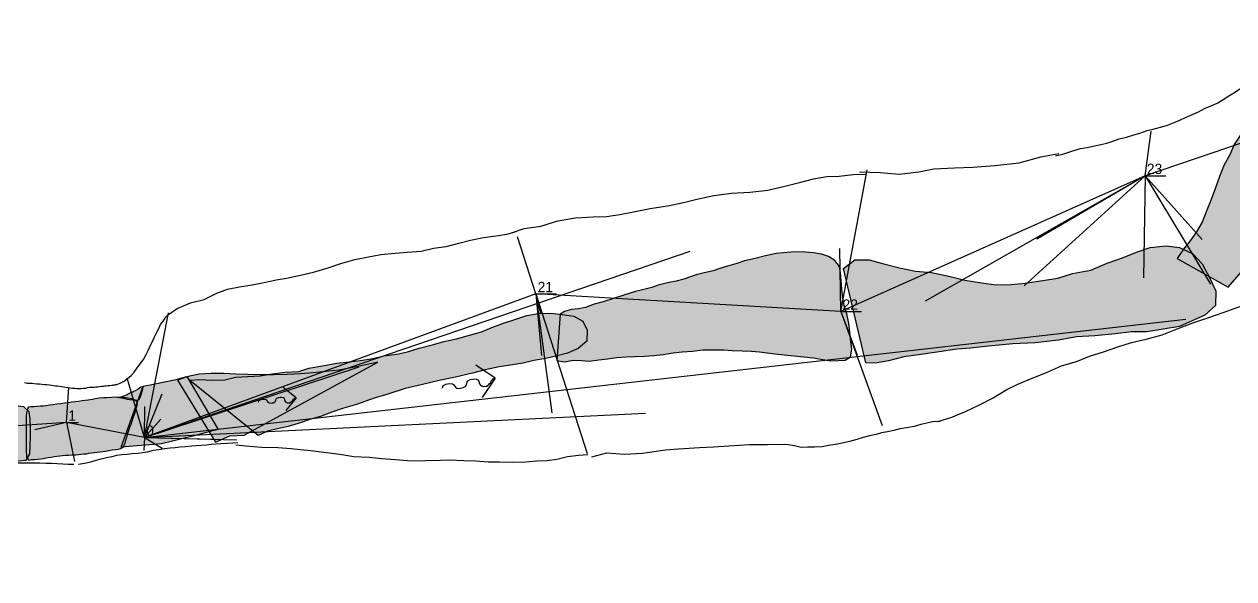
# Model space of a CAD drawing. Header units: millimetres. Extents: x -176 to 102, y -58 to 61.
# Drawn here: x 31.53 to 66.63, y -5.48 to 10.62 of the extents above; entities that cross this region are included whole.
import ezdxf

# ---------------------------------------------------------------- set-up
doc = ezdxf.new("R2010")
doc.units = ezdxf.units.MM
doc.header["$LTSCALE"] = 0.2
doc.linetypes.add('A_water', pattern=[0])
doc.linetypes.add('L_WALL', pattern=[0])
for name, color, linetype in [('LEG', 1, 'Continuous'), ('SCRAP_0', 7, 'Continuous'), ('SPLAY', 2, 'Continuous'), ('STATION', 3, 'Continuous')]:
    doc.layers.add(name, color=color, linetype=linetype)

# ---------------------------------------------------------------- blocks, each defined once
blk = doc.blocks.new('B_water-flow')
at = {"color": 150}
for q in [(-0.2, 0.3), (0.2, 0.3)]:
    blk.add_line((0, 0.5), q, dxfattribs=at)
for points in [[(0.08, 0.38), (0.07, 0.39), (0.06, 0.41), (0.05, 0.42), (0.04, 0.44), (0.02, 0.45), (0.01, 0.47), (0, 0.48), (0, 0.5)], [(0, 0.15), (-0.02, 0.16), (-0.03, 0.17), (-0.04, 0.2), (-0.04, 0.23), (-0.04, 0.25), (-0.03, 0.28), (-0.02, 0.29), (0, 0.3)], [(0, 0.3), (0.02, 0.3), (0.03, 0.3), (0.05, 0.31), (0.06, 0.32), (0.06, 0.33), (0.07, 0.34), (0.07, 0.36), (0.08, 0.38)], [(0, 0), (0.02, 0.01), (0.03, 0.02), (0.04, 0.05), (0.04, 0.08), (0.04, 0.1), (0.03, 0.13), (0.02, 0.14), (0, 0.15)], [(0, -0.15), (-0.02, -0.14), (-0.03, -0.13), (-0.04, -0.1), (-0.04, -0.08), (-0.04, -0.05), (-0.03, -0.02), (-0.02, -0.01), (0, 0)]]:
    blk.add_lwpolyline(points, dxfattribs=at)

msp = doc.modelspace()

# ---------------------------------------------------------------- hatches: boundary and pattern name
at = {"layer": 'SCRAP_0', "linetype": 'A_water'}
for points in [[(66.47, 2.99), (67.74, 4.45), (68.11, 4.68), (68.49, 4.88), (68.88, 5.12), (69.24, 5.29), (69.58, 5.42), (69.94, 5.53), (70.29, 5.69), (70.61, 5.81), (70.97, 5.96), (71.3, 6.04), (71.65, 6.07), (72.03, 6.13), (72.42, 6.13), (72.73, 6.14), (73.08, 6.14), (73.42, 6.16), (73.78, 6.16), (74.12, 6.19), (74.45, 6.24), (74.77, 6.35), (75.13, 6.51), (75.46, 6.64), (75.82, 6.8), (76.11, 6.97), (76.33, 7.21), (76.57, 7.44), (76.67, 7.73), (76.55, 8.04), (76.37, 8.32), (75.96, 8.9), (75.72, 9.18), (75.47, 9.45), (75.21, 9.71), (74.98, 9.94), (74.68, 10.15), (74.41, 10.35), (74.13, 10.52), (73.78, 10.62), (73.42, 10.62), (73, 10.58), (72.69, 10.54), (72.33, 10.5), (71.99, 10.43), (71.62, 10.37), (71.26, 10.3), (70.93, 10.21), (70.58, 10.11), (70.24, 9.98), (69.92, 9.86), (69.57, 9.73), (69.28, 9.58), (68.97, 9.46), (68.65, 9.29), (68.36, 9.06), (68.07, 8.82), (67.81, 8.57), (67.56, 8.32), (67.31, 8.01), (67.06, 7.73), (66.86, 7.45), (66.64, 7.13), (66.52, 6.83), (66.35, 6.54), (66.22, 6.2), (66.1, 5.87), (65.98, 5.53), (65.85, 5.22), (65.71, 4.87), (65.55, 4.59), (65.37, 4.33), (65.17, 4.09), (64.99, 3.82), (66.47, 2.99)], [(46.99, 0.86), (47.21, 0.82), (47.47, 0.87), (47.71, 0.86), (47.93, 0.84), (48.21, 0.88), (48.46, 0.91), (48.73, 0.94), (49.01, 0.96), (49.26, 0.97), (49.53, 0.98), (49.8, 1), (50.07, 1.03), (50.36, 1.08), (50.62, 1.11), (50.92, 1.13), (51.22, 1.17), (51.54, 1.17), (51.83, 1.17), (52.08, 1.15), (52.38, 1.14), (52.64, 1.13), (52.87, 1.11), (53.09, 1.08), (53.31, 1.05), (53.58, 1.02), (53.87, 0.99), (54.16, 0.96), (54.44, 0.93), (54.71, 0.89), (54.94, 0.85), (55.15, 0.86), (55.35, 0.87), (55.51, 0.96), (55.55, 1.19), (55.52, 1.41), (55.49, 1.68), (55.46, 1.93), (55.4, 2.21), (55.33, 2.46), (55.29, 2.68), (55.26, 2.93), (55.24, 3.18), (55.22, 3.4), (55.19, 3.59), (55.05, 3.76), (54.87, 3.88), (54.67, 3.94), (54.44, 3.98), (54.2, 4), (53.88, 4.01), (53.56, 3.98), (53.35, 3.96), (53.04, 3.9), (52.74, 3.82), (52.43, 3.75), (52.21, 3.67), (51.94, 3.6), (51.72, 3.53), (51.52, 3.46), (51.22, 3.39), (51.03, 3.34), (50.67, 3.22), (50.45, 3.16), (50.25, 3.12), (49.96, 3.05), (49.74, 2.98), (49.51, 2.92), (49.27, 2.86), (48.96, 2.76), (48.63, 2.66), (48.33, 2.56), (48.07, 2.49), (47.82, 2.4), (47.62, 2.36), (47.41, 2.34), (47.21, 2.28), (47.08, 2.2), (46.99, 0.86)], [(55.31, 3.53), (55.64, 3.78), (56.05, 3.78), (56.48, 3.66), (56.93, 3.55), (57.4, 3.45), (57.86, 3.41), (58.4, 3.3), (58.83, 3.19), (59.31, 3.11), (59.73, 3.05), (60.17, 3.06), (60.58, 3.1), (61.09, 3.18), (61.53, 3.25), (61.95, 3.38), (62.48, 3.48), (62.96, 3.68), (63.4, 3.84), (63.81, 4), (64.21, 4.14), (64.67, 4.19), (65.06, 4.14), (65.44, 3.95), (65.71, 3.66), (65.94, 3.25), (66.11, 2.87), (66.1, 2.45), (65.79, 2.17), (65.42, 2.01), (65.06, 1.84), (64.11, 1.69), (63.66, 1.69), (63.19, 1.63), (62.6, 1.57), (62.07, 1.54), (61.55, 1.45), (60.87, 1.37), (60.22, 1.34), (59.51, 1.27), (58.99, 1.22), (58.6, 1.19), (58.08, 1.11), (57.48, 1.02), (57.06, 0.96), (56.61, 0.85), (56.23, 0.78), (55.95, 0.79), (55.31, 3.53)], [(36.33, 0.29), (36.63, 0.31), (36.99, 0.29), (37.35, 0.3), (37.66, 0.37), (38.01, 0.39), (38.38, 0.41), (38.73, 0.47), (39.1, 0.52), (39.5, 0.54), (39.79, 0.63), (40.19, 0.7), (40.6, 0.78), (40.96, 0.82), (41.29, 0.86), (41.65, 0.92), (41.97, 0.99), (42.34, 1.04), (42.65, 1.11), (42.99, 1.22), (43.41, 1.32), (43.71, 1.41), (44.08, 1.49), (44.45, 1.59), (44.8, 1.69), (45.15, 1.83), (45.47, 1.95), (45.77, 2.05), (46.12, 2.16), (46.46, 2.22), (46.8, 2.23), (47.14, 2.19), (47.48, 2.14), (47.74, 2), (47.87, 1.74), (47.86, 1.42), (47.61, 1.21), (47.3, 1.07), (47, 0.99), (46.67, 0.92), (46.32, 0.86), (46.01, 0.78), (45.7, 0.73), (45.31, 0.67), (44.91, 0.59), (44.54, 0.49), (44.05, 0.37), (43.57, 0.28), (43.09, 0.16), (42.59, 0.04), (42.08, -0.12), (41.69, -0.24), (41.17, -0.42), (40.77, -0.54), (40.43, -0.65), (40.13, -0.77), (39.85, -0.85), (39.48, -0.97), (39.19, -1.06), (38.88, -1.13), (38.59, -1.19), (38.32, -1.32), (36.33, 0.29)], [(37.08, -1.51), (37.5, -1.33), (37.91, -1.31), (41.79, 0.81), (41.4, 0.72), (41.02, 0.64), (40.66, 0.58), (40.29, 0.54), (39.92, 0.5), (39.55, 0.47), (39.16, 0.45), (38.77, 0.44), (38.39, 0.44), (38.02, 0.45), (37.67, 0.46), (37.32, 0.48), (36.96, 0.48), (36.61, 0.46), (36.29, 0.39), (35.98, 0.29), (37.08, -1.51)], [(34.98, 0.11), (35.28, 0.17), (35.6, 0.24), (35.94, 0.31), (36.25, 0.39), (37.16, -1.15), (36.78, -1.24), (36.42, -1.34), (36.1, -1.42), (35.8, -1.49), (35.51, -1.56), (34.34, -1.66), (34.98, 0.11)], [(34.24, -0.22), (34.3, -0.21), (34.36, -0.19), (34.45, -0.16), (34.5, -0.14), (34.55, -0.11), (34.61, -0.08), (34.66, -0.06), (34.71, -0.03), (34.76, -0.01), (34.83, 0.03), (34.89, 0.07), (34.94, 0.1), (34.97, 0.09), (34.96, 0.03), (34.94, -0.04), (34.92, -0.11), (34.91, -0.17), (34.89, -0.23), (34.86, -0.28), (34.81, -0.3), (34.75, -0.29), (34.68, -0.29), (34.6, -0.28), (34.53, -0.27), (34.46, -0.26), (34.4, -0.25), (34.24, -0.22)], [(31.66, -2.04), (31.74, -2.02), (31.83, -2.02), (31.92, -2.01), (32.02, -2), (32.13, -1.98), (32.23, -1.96), (32.31, -1.95), (32.4, -1.93), (32.48, -1.92), (32.56, -1.91), (32.64, -1.9), (32.72, -1.89), (32.82, -1.89), (32.92, -1.88), (33.03, -1.88), (33.11, -1.87), (33.18, -1.86), (33.26, -1.85), (33.34, -1.85), (33.41, -1.83), (33.49, -1.82), (33.57, -1.81), (33.65, -1.8), (33.73, -1.79), (33.81, -1.78), (33.89, -1.77), (33.99, -1.76), (34.09, -1.74), (34.18, -1.73), (34.26, -1.72), (34.33, -1.7), (34.4, -1.65), (34.44, -1.58), (34.47, -1.5), (34.49, -1.42), (34.52, -1.34), (34.54, -1.25), (34.57, -1.17), (34.6, -1.08), (34.63, -0.99), (34.66, -0.9), (34.69, -0.81), (34.72, -0.73), (34.75, -0.65), (34.77, -0.57), (34.8, -0.48), (34.82, -0.4), (34.8, -0.33), (34.72, -0.28), (34.64, -0.26), (34.54, -0.24), (34.4, -0.22), (34.29, -0.22), (34.18, -0.21), (34.06, -0.22), (33.93, -0.23), (33.83, -0.23), (33.71, -0.24), (33.59, -0.26), (33.51, -0.27), (33.39, -0.29), (33.3, -0.3), (33.21, -0.31), (33.11, -0.33), (33.01, -0.34), (32.91, -0.35), (32.81, -0.37), (32.7, -0.38), (32.59, -0.4), (32.48, -0.41), (32.37, -0.43), (32.27, -0.44), (32.17, -0.46), (32.08, -0.47), (32, -0.47), (31.9, -0.48), (31.81, -0.49), (31.73, -0.49), (31.65, -0.5), (31.62, -0.58), (31.6, -0.66), (31.59, -0.74), (31.59, -0.83), (31.59, -0.91), (31.59, -1), (31.59, -1.07), (31.59, -1.15), (31.59, -1.24), (31.59, -1.34), (31.59, -1.43), (31.59, -1.53), (31.59, -1.63), (31.59, -1.72), (31.59, -1.8), (31.6, -1.88), (31.6, -1.95), (31.66, -2.04)], [(22.2, -5.48), (22.47, -5.29), (22.7, -5.11), (22.89, -4.96), (23.1, -4.76), (23.28, -4.57), (23.49, -4.36), (23.64, -4.2), (23.8, -4.02), (23.94, -3.82), (24.07, -3.62), (24.2, -3.4), (24.34, -3.16), (24.5, -2.94), (24.69, -2.73), (24.87, -2.59), (25.08, -2.48), (25.29, -2.38), (25.53, -2.31), (25.79, -2.25), (26.07, -2.21), (26.37, -2.17), (26.67, -2.14), (27.02, -2.14), (27.27, -2.14), (27.5, -2.14), (27.75, -2.13), (28.02, -2.12), (28.3, -2.12), (28.58, -2.12), (28.88, -2.12), (29.17, -2.12), (29.46, -2.12), (29.75, -2.12), (30.05, -2.12), (30.35, -2.12), (30.64, -2.11), (30.9, -2.1), (31.14, -2.08), (31.36, -2.06), (31.59, -2.04), (31.69, -1.85), (31.7, -1.61), (31.71, -1.34), (31.71, -1.09), (31.7, -0.85), (31.67, -0.63), (31.52, -0.49), (31.27, -0.46), (31.02, -0.45), (30.74, -0.45), (30.47, -0.45), (30.23, -0.46), (29.98, -0.46), (29.73, -0.46), (29.47, -0.47), (29.21, -0.48), (28.92, -0.5), (28.65, -0.52), (28.42, -0.53), (28.17, -0.55), (27.9, -0.57), (27.59, -0.59), (27.3, -0.62), (26.99, -0.63), (26.77, -0.65), (26.56, -0.66), (26.34, -0.68), (26.07, -0.7), (25.8, -0.71), (25.53, -0.73), (25.23, -0.75), (24.92, -0.78), (24.65, -0.8), (24.39, -0.82), (24.12, -0.85), (23.82, -0.89), (23.52, -0.92), (23.25, -0.96), (22.98, -1), (22.75, -1.03), (22.51, -1.09), (22.29, -1.15), (22.16, -1.21), (22.2, -5.48)]]:
    msp.add_hatch(color=1, dxfattribs=at).paths.add_polyline_path(points)

# ---------------------------------------------------------------- linework, layer by layer
at = {"layer": 'LEG'}
for p, q in [((75.49, 10.1, -1), (64.06, 6.22, -1)), ((64.06, 6.22, -1), (55.23, 2.28, -1)), ((46.38, 2.79, -1), (35.02, -1.38, -1)), ((55.23, 2.28, -1), (46.38, 2.79, -1)), ((32.76, -0.94, -1), (26.08, -1.41, -1)), ((35.02, -1.38, -1), (32.76, -0.94, -1))]:
    msp.add_line(p, q, dxfattribs=at)
at = {"layer": 'SCRAP_0', "color": 1, "linetype": 'A_water', "elevation": 7, "flags": 128}
for points in [[(66.47, 2.99), (67.74, 4.45), (68.11, 4.68), (68.49, 4.88), (68.88, 5.12), (69.24, 5.29), (69.58, 5.42), (69.94, 5.53), (70.29, 5.69), (70.61, 5.81), (70.97, 5.96), (71.3, 6.04), (71.65, 6.07), (72.03, 6.13), (72.42, 6.13), (72.73, 6.14), (73.08, 6.14), (73.42, 6.16), (73.78, 6.16), (74.12, 6.19), (74.45, 6.24), (74.77, 6.35), (75.13, 6.51), (75.46, 6.64), (75.82, 6.8), (76.11, 6.97), (76.33, 7.21), (76.57, 7.44), (76.67, 7.73), (76.55, 8.04), (76.37, 8.32), (75.96, 8.9), (75.72, 9.18), (75.47, 9.45), (75.21, 9.71), (74.98, 9.94), (74.68, 10.15), (74.41, 10.35), (74.13, 10.52), (73.78, 10.62), (73.42, 10.62), (73, 10.58), (72.69, 10.54), (72.33, 10.5), (71.99, 10.43), (71.62, 10.37), (71.26, 10.3), (70.93, 10.21), (70.58, 10.11), (70.24, 9.98), (69.92, 9.86), (69.57, 9.73), (69.28, 9.58), (68.97, 9.46), (68.65, 9.29), (68.36, 9.06), (68.07, 8.82), (67.81, 8.57), (67.56, 8.32), (67.31, 8.01), (67.06, 7.73), (66.86, 7.45), (66.64, 7.13), (66.52, 6.83), (66.35, 6.54), (66.22, 6.2), (66.1, 5.87), (65.98, 5.53), (65.85, 5.22), (65.71, 4.87), (65.55, 4.59), (65.37, 4.33), (65.17, 4.09), (64.99, 3.82), (66.47, 2.99)], [(46.99, 0.86), (47.21, 0.82), (47.47, 0.87), (47.71, 0.86), (47.93, 0.84), (48.21, 0.88), (48.46, 0.91), (48.73, 0.94), (49.01, 0.96), (49.26, 0.97), (49.53, 0.98), (49.8, 1), (50.07, 1.03), (50.36, 1.08), (50.62, 1.11), (50.92, 1.13), (51.22, 1.17), (51.54, 1.17), (51.83, 1.17), (52.08, 1.15), (52.38, 1.14), (52.64, 1.13), (52.87, 1.11), (53.09, 1.08), (53.31, 1.05), (53.58, 1.02), (53.87, 0.99), (54.16, 0.96), (54.44, 0.93), (54.71, 0.89), (54.94, 0.85), (55.15, 0.86), (55.35, 0.87), (55.51, 0.96), (55.55, 1.19), (55.52, 1.41), (55.49, 1.68), (55.46, 1.93), (55.4, 2.21), (55.33, 2.46), (55.29, 2.68), (55.26, 2.93), (55.24, 3.18), (55.22, 3.4), (55.19, 3.59), (55.05, 3.76), (54.87, 3.88), (54.67, 3.94), (54.44, 3.98), (54.2, 4), (53.88, 4.01), (53.56, 3.98), (53.35, 3.96), (53.04, 3.9), (52.74, 3.82), (52.43, 3.75), (52.21, 3.67), (51.94, 3.6), (51.72, 3.53), (51.52, 3.46), (51.22, 3.39), (51.03, 3.34), (50.67, 3.22), (50.45, 3.16), (50.25, 3.12), (49.96, 3.05), (49.74, 2.98), (49.51, 2.92), (49.27, 2.86), (48.96, 2.76), (48.63, 2.66), (48.33, 2.56), (48.07, 2.49), (47.82, 2.4), (47.62, 2.36), (47.41, 2.34), (47.21, 2.28), (47.08, 2.2), (46.99, 0.86)], [(55.31, 3.53), (55.64, 3.78), (56.05, 3.78), (56.48, 3.66), (56.93, 3.55), (57.4, 3.45), (57.86, 3.41), (58.4, 3.3), (58.83, 3.19), (59.31, 3.11), (59.73, 3.05), (60.17, 3.06), (60.58, 3.1), (61.09, 3.18), (61.53, 3.25), (61.95, 3.38), (62.48, 3.48), (62.96, 3.68), (63.4, 3.84), (63.81, 4), (64.21, 4.14), (64.67, 4.19), (65.06, 4.14), (65.44, 3.95), (65.71, 3.66), (65.94, 3.25), (66.11, 2.87), (66.1, 2.45), (65.79, 2.17), (65.42, 2.01), (65.06, 1.84), (64.11, 1.69), (63.66, 1.69), (63.19, 1.63), (62.6, 1.57), (62.07, 1.54), (61.55, 1.45), (60.87, 1.37), (60.22, 1.34), (59.51, 1.27), (58.99, 1.22), (58.6, 1.19), (58.08, 1.11), (57.48, 1.02), (57.06, 0.96), (56.61, 0.85), (56.23, 0.78), (55.95, 0.79), (55.31, 3.53)], [(36.33, 0.29), (36.63, 0.31), (36.99, 0.29), (37.35, 0.3), (37.66, 0.37), (38.01, 0.39), (38.38, 0.41), (38.73, 0.47), (39.1, 0.52), (39.5, 0.54), (39.79, 0.63), (40.19, 0.7), (40.6, 0.78), (40.96, 0.82), (41.29, 0.86), (41.65, 0.92), (41.97, 0.99), (42.34, 1.04), (42.65, 1.11), (42.99, 1.22), (43.41, 1.32), (43.71, 1.41), (44.08, 1.49), (44.45, 1.59), (44.8, 1.69), (45.15, 1.83), (45.47, 1.95), (45.77, 2.05), (46.12, 2.16), (46.46, 2.22), (46.8, 2.23), (47.14, 2.19), (47.48, 2.14), (47.74, 2), (47.87, 1.74), (47.86, 1.42), (47.61, 1.21), (47.3, 1.07), (47, 0.99), (46.67, 0.92), (46.32, 0.86), (46.01, 0.78), (45.7, 0.73), (45.31, 0.67), (44.91, 0.59), (44.54, 0.49), (44.05, 0.37), (43.57, 0.28), (43.09, 0.16), (42.59, 0.04), (42.08, -0.12), (41.69, -0.24), (41.17, -0.42), (40.77, -0.54), (40.43, -0.65), (40.13, -0.77), (39.85, -0.85), (39.48, -0.97), (39.19, -1.06), (38.88, -1.13), (38.59, -1.19), (38.32, -1.32), (36.33, 0.29)], [(37.08, -1.51), (37.5, -1.33), (37.91, -1.31), (41.79, 0.81), (41.4, 0.72), (41.02, 0.64), (40.66, 0.58), (40.29, 0.54), (39.92, 0.5), (39.55, 0.47), (39.16, 0.45), (38.77, 0.44), (38.39, 0.44), (38.02, 0.45), (37.67, 0.46), (37.32, 0.48), (36.96, 0.48), (36.61, 0.46), (36.29, 0.39), (35.98, 0.29), (37.08, -1.51)], [(34.98, 0.11), (35.28, 0.17), (35.6, 0.24), (35.94, 0.31), (36.25, 0.39), (37.16, -1.15), (36.78, -1.24), (36.42, -1.34), (36.1, -1.42), (35.8, -1.49), (35.51, -1.56), (34.34, -1.66), (34.98, 0.11)], [(34.24, -0.22), (34.3, -0.21), (34.36, -0.19), (34.45, -0.16), (34.5, -0.14), (34.55, -0.11), (34.61, -0.08), (34.66, -0.06), (34.71, -0.03), (34.76, -0.01), (34.83, 0.03), (34.89, 0.07), (34.94, 0.1), (34.97, 0.09), (34.96, 0.03), (34.94, -0.04), (34.92, -0.11), (34.91, -0.17), (34.89, -0.23), (34.86, -0.28), (34.81, -0.3), (34.75, -0.29), (34.68, -0.29), (34.6, -0.28), (34.53, -0.27), (34.46, -0.26), (34.4, -0.25), (34.24, -0.22)], [(31.66, -2.04), (31.74, -2.02), (31.83, -2.02), (31.92, -2.01), (32.02, -2), (32.13, -1.98), (32.23, -1.96), (32.31, -1.95), (32.4, -1.93), (32.48, -1.92), (32.56, -1.91), (32.64, -1.9), (32.72, -1.89), (32.82, -1.89), (32.92, -1.88), (33.03, -1.88), (33.11, -1.87), (33.18, -1.86), (33.26, -1.85), (33.34, -1.85), (33.41, -1.83), (33.49, -1.82), (33.57, -1.81), (33.65, -1.8), (33.73, -1.79), (33.81, -1.78), (33.89, -1.77), (33.99, -1.76), (34.09, -1.74), (34.18, -1.73), (34.26, -1.72), (34.33, -1.7), (34.4, -1.65), (34.44, -1.58), (34.47, -1.5), (34.49, -1.42), (34.52, -1.34), (34.54, -1.25), (34.57, -1.17), (34.6, -1.08), (34.63, -0.99), (34.66, -0.9), (34.69, -0.81), (34.72, -0.73), (34.75, -0.65), (34.77, -0.57), (34.8, -0.48), (34.82, -0.4), (34.8, -0.33), (34.72, -0.28), (34.64, -0.26), (34.54, -0.24), (34.4, -0.22), (34.29, -0.22), (34.18, -0.21), (34.06, -0.22), (33.93, -0.23), (33.83, -0.23), (33.71, -0.24), (33.59, -0.26), (33.51, -0.27), (33.39, -0.29), (33.3, -0.3), (33.21, -0.31), (33.11, -0.33), (33.01, -0.34), (32.91, -0.35), (32.81, -0.37), (32.7, -0.38), (32.59, -0.4), (32.48, -0.41), (32.37, -0.43), (32.27, -0.44), (32.17, -0.46), (32.08, -0.47), (32, -0.47), (31.9, -0.48), (31.81, -0.49), (31.73, -0.49), (31.65, -0.5), (31.62, -0.58), (31.6, -0.66), (31.59, -0.74), (31.59, -0.83), (31.59, -0.91), (31.59, -1), (31.59, -1.07), (31.59, -1.15), (31.59, -1.24), (31.59, -1.34), (31.59, -1.43), (31.59, -1.53), (31.59, -1.63), (31.59, -1.72), (31.59, -1.8), (31.6, -1.88), (31.6, -1.95), (31.66, -2.04)], [(22.2, -5.48), (22.47, -5.29), (22.7, -5.11), (22.89, -4.96), (23.1, -4.76), (23.28, -4.57), (23.49, -4.36), (23.64, -4.2), (23.8, -4.02), (23.94, -3.82), (24.07, -3.62), (24.2, -3.4), (24.34, -3.16), (24.5, -2.94), (24.69, -2.73), (24.87, -2.59), (25.08, -2.48), (25.29, -2.38), (25.53, -2.31), (25.79, -2.25), (26.07, -2.21), (26.37, -2.17), (26.67, -2.14), (27.02, -2.14), (27.27, -2.14), (27.5, -2.14), (27.75, -2.13), (28.02, -2.12), (28.3, -2.12), (28.58, -2.12), (28.88, -2.12), (29.17, -2.12), (29.46, -2.12), (29.75, -2.12), (30.05, -2.12), (30.35, -2.12), (30.64, -2.11), (30.9, -2.1), (31.14, -2.08), (31.36, -2.06), (31.59, -2.04), (31.69, -1.85), (31.7, -1.61), (31.71, -1.34), (31.71, -1.09), (31.7, -0.85), (31.67, -0.63), (31.52, -0.49), (31.27, -0.46), (31.02, -0.45), (30.74, -0.45), (30.47, -0.45), (30.23, -0.46), (29.98, -0.46), (29.73, -0.46), (29.47, -0.47), (29.21, -0.48), (28.92, -0.5), (28.65, -0.52), (28.42, -0.53), (28.17, -0.55), (27.9, -0.57), (27.59, -0.59), (27.3, -0.62), (26.99, -0.63), (26.77, -0.65), (26.56, -0.66), (26.34, -0.68), (26.07, -0.7), (25.8, -0.71), (25.53, -0.73), (25.23, -0.75), (24.92, -0.78), (24.65, -0.8), (24.39, -0.82), (24.12, -0.85), (23.82, -0.89), (23.52, -0.92), (23.25, -0.96), (22.98, -1), (22.75, -1.03), (22.51, -1.09), (22.29, -1.15), (22.16, -1.21), (22.2, -5.48)]]:
    msp.add_lwpolyline(points, close=True, dxfattribs=at)
at = {"layer": 'SCRAP_0', "color": 10, "linetype": 'L_wall', "elevation": 31, "flags": 128}
for points in [[(61.46, 6.8), (61.7, 6.86), (61.96, 6.94), (62.18, 7.01), (62.38, 7.04), (62.59, 7.09), (62.77, 7.13), (62.95, 7.17), (63.12, 7.22), (63.31, 7.29), (63.52, 7.34), (63.73, 7.41), (63.91, 7.46), (64.12, 7.53), (64.32, 7.58), (64.54, 7.64), (64.71, 7.69), (64.9, 7.77), (65.07, 7.83), (65.23, 7.91), (65.41, 7.99), (65.61, 8.08), (65.8, 8.18), (65.98, 8.25), (66.17, 8.34), (66.32, 8.43), (66.49, 8.54), (66.65, 8.64), (66.81, 8.74), (66.98, 8.84), (67.11, 8.94), (67.27, 9.02)], [(55.77, 6.33), (56.37, 6.31), (56.92, 6.27), (57.49, 6.33), (57.93, 6.42), (58.53, 6.45), (59.06, 6.47), (59.7, 6.52), (60.4, 6.6), (61.03, 6.77), (61.56, 6.87)], [(45.7, 4.57), (46.04, 4.69), (46.52, 4.76), (47.02, 4.91), (47.53, 5), (48.04, 5.03), (48.43, 5.04), (48.82, 5.1), (49.21, 5.17), (49.7, 5.27), (50.26, 5.36), (50.7, 5.45), (51.05, 5.54), (51.54, 5.65), (52.06, 5.71), (52.59, 5.74), (53.11, 5.8), (53.64, 5.93), (54.03, 6.02), (54.44, 6.13), (54.82, 6.2), (55.18, 6.21), (55.59, 6.26), (55.94, 6.27)], [(35.72, 2.19), (35.97, 2.37), (36.36, 2.53), (36.75, 2.63), (37.12, 2.81), (37.43, 2.93), (37.78, 3), (38.15, 3.05), (38.49, 3.12), (38.84, 3.2), (39.14, 3.25), (39.55, 3.33), (39.93, 3.42), (40.35, 3.55), (40.72, 3.67), (41.13, 3.79), (41.47, 3.86), (41.88, 3.93), (42.3, 3.97), (42.64, 4), (43.05, 4.03), (43.41, 4.12), (43.78, 4.17), (44.14, 4.26), (44.48, 4.35), (44.86, 4.43), (45.23, 4.48), (45.54, 4.52), (45.78, 4.59)], [(58.04, -0.91), (58.45, -0.79), (58.85, -0.62), (59.25, -0.43), (59.65, -0.23), (60.05, 0.02), (60.37, 0.17), (60.78, 0.34), (61.2, 0.51), (61.63, 0.7), (62.1, 0.84), (62.45, 0.98), (62.85, 1.11), (63.27, 1.25), (63.66, 1.38), (64.09, 1.48), (64.55, 1.6), (64.99, 1.78), (65.47, 1.96), (65.88, 2.1), (66.32, 2.25), (66.67, 2.38), (67.07, 2.51), (67.51, 2.71), (67.98, 2.84), (68.38, 3)], [(35.66, 2.15), (35.64, 2.12), (35.61, 2.09), (35.59, 2.06), (35.57, 2.03), (35.56, 2), (35.55, 1.98)], [(35.66, 2.14), (35.68, 2.15)], [(34.22, 0.16), (34.32, 0.2), (34.43, 0.26), (34.53, 0.33), (34.63, 0.42), (34.72, 0.52), (34.81, 0.64), (34.9, 0.76), (34.99, 0.89), (35.07, 1.03), (35.14, 1.17), (35.2, 1.3), (35.26, 1.43), (35.32, 1.56), (35.38, 1.68), (35.44, 1.79), (35.49, 1.9), (35.56, 2)], [(31.54, 0.22), (31.62, 0.2), (31.69, 0.2), (31.75, 0.2), (31.82, 0.19), (31.9, 0.18), (31.97, 0.18), (32.04, 0.17), (32.12, 0.16), (32.19, 0.16), (32.26, 0.15), (32.32, 0.14), (32.38, 0.13), (32.44, 0.12), (32.5, 0.12), (32.55, 0.11), (32.61, 0.1), (32.67, 0.09), (32.73, 0.08), (32.8, 0.07), (32.87, 0.06), (32.93, 0.05), (33, 0.05), (33.06, 0.04), (33.12, 0.04), (33.19, 0.04), (33.25, 0.05), (33.31, 0.05)], [(33.31, 0.05), (33.37, 0.07), (33.43, 0.08), (33.47, 0.08), (33.52, 0.08), (33.57, 0.08), (33.61, 0.09), (33.67, 0.09), (33.72, 0.1), (33.78, 0.11), (33.83, 0.11), (33.87, 0.12), (33.91, 0.12), (33.97, 0.13), (34.02, 0.13), (34.07, 0.14), (34.11, 0.14)], [(34.1, 0.14), (34.13, 0.15), (34.15, 0.15), (34.17, 0.15), (34.19, 0.16), (34.21, 0.16), (34.22, 0.17)], [(58.11, -0.92), (57.94, -0.91), (57.72, -0.96), (57.55, -1), (57.36, -1.06), (57.13, -1.1), (56.94, -1.13), (56.77, -1.17), (56.58, -1.21), (56.41, -1.24), (56.25, -1.29), (56.06, -1.33), (55.88, -1.38), (55.69, -1.44), (55.48, -1.49), (55.27, -1.54), (55.07, -1.58), (54.87, -1.61), (54.69, -1.65), (54.46, -1.66), (54.27, -1.66), (54.08, -1.67), (53.88, -1.62), (53.7, -1.59), (53.47, -1.58)], [(33.11, -2.15), (33.28, -2.12), (33.46, -2.08), (33.62, -2.04), (33.76, -2), (33.92, -1.96), (34.08, -1.93), (34.22, -1.89), (34.36, -1.87), (34.51, -1.86), (34.66, -1.84), (34.83, -1.83), (34.97, -1.81), (35.11, -1.79), (35.28, -1.75), (35.44, -1.73), (35.6, -1.7), (35.77, -1.68), (35.91, -1.67), (36.05, -1.65), (36.2, -1.64), (36.39, -1.62), (36.52, -1.61), (36.67, -1.6), (36.82, -1.59), (36.96, -1.57), (37.1, -1.56), (37.24, -1.55), (37.42, -1.54), (37.58, -1.53), (37.73, -1.52)], [(37.67, -1.59), (37.97, -1.62), (38.42, -1.66), (38.89, -1.67), (39.28, -1.7), (39.55, -1.73), (39.85, -1.76), (40.23, -1.8), (40.69, -1.86), (41.1, -1.93), (41.55, -1.95), (41.9, -1.99), (42.31, -2.02), (42.77, -2.06), (43.18, -2.05), (43.61, -2.04), (43.87, -2.03), (44.29, -2.05), (44.64, -2.06), (44.99, -2.08), (45.32, -2.08), (45.69, -2.09), (46.09, -2.08), (46.41, -2.06), (46.71, -2.05), (46.99, -2.01), (47.3, -1.93), (47.62, -1.89), (47.89, -1.87)], [(48, -1.94), (48.44, -1.82), (48.96, -1.86), (49.47, -1.83), (50.14, -1.74), (50.52, -1.71), (51.13, -1.67), (51.53, -1.65), (51.98, -1.62), (52.58, -1.58), (53.1, -1.58), (53.58, -1.57)], [(26.09, -2.33), (26.3, -2.37), (26.5, -2.36), (26.68, -2.35), (26.85, -2.33), (27.03, -2.32), (27.21, -2.31), (27.37, -2.3), (27.54, -2.28), (27.7, -2.27), (27.87, -2.27), (28.04, -2.26), (28.19, -2.25), (28.37, -2.24), (28.55, -2.23), (28.72, -2.22), (28.9, -2.22), (29.08, -2.21), (29.27, -2.21), (29.46, -2.2), (29.66, -2.19), (29.85, -2.18), (30.01, -2.18), (30.21, -2.17), (30.42, -2.15), (30.57, -2.14), (30.74, -2.14), (30.9, -2.13), (31.11, -2.12), (31.26, -2.11), (31.41, -2.11), (31.59, -2.11), (31.79, -2.11), (31.98, -2.11), (32.16, -2.12), (32.32, -2.12), (32.49, -2.13), (32.65, -2.14), (32.81, -2.15), (32.97, -2.15)]]:
    msp.add_lwpolyline(points, dxfattribs=at)
at = {"layer": 'SPLAY'}
for p, q in [((64.06, 6.22, -1), (64.23, 7.51, -1)), ((55.23, 2.28, -1), (55.99, 6.39, -1)), ((64.06, 6.22, -1), (57.68, 2.58, -1)), ((64.06, 6.22, -1), (60.55, 3.02, -1)), ((64.06, 6.22, -1), (60.92, 4.38, -1)), ((64.06, 6.22, -1), (64.01, 3.26, -1)), ((64.06, 6.22, -1), (65.96, 3.07, -1)), ((64.06, 6.22, -1), (65.71, 4.37, -1)), ((46.38, 2.79, -1), (45.85, 4.45, -1)), ((35.02, -1.38, -1), (50.86, 4.03, -1)), ((55.23, 2.28, -1), (55.2, 4.11, -1)), ((46.38, 2.79, -1), (46.51, 2.22, -1)), ((46.38, 2.79, -1), (46.84, -0.66, -1)), ((46.38, 2.79, -1), (47.87, -1.84, -1)), ((46.38, 2.79, -1), (46.54, 1, -1)), ((35.02, -1.38, -1), (35.72, 2.24, -1)), ((55.23, 2.28, -1), (55.7, 1.01, -1)), ((55.23, 2.28, -1), (56.43, -1.03, -1)), ((35.02, -1.38, -1), (65.24, 2.06, -1)), ((35.02, -1.38, -1), (41.25, 0.67, -1)), ((32.76, -0.94, -1), (32.83, 0.07, -1)), ((35.02, -1.38, -1), (34.52, 0.34, -1)), ((35.02, -1.38, -1), (35.53, -0.11, -1)), ((35.02, -1.38, -1), (35.03, -0.48, -1)), ((35.02, -1.38, -1), (49.56, -0.67, -1)), ((32.76, -0.94, -1), (31.84, -1.16, -1)), ((32.76, -0.94, -1), (32.99, -2.07, -1)), ((35.02, -1.38, -1), (35.5, -0.85, -1)), ((35.02, -1.38, -1), (35, -1.76, -1)), ((35.02, -1.38, -1), (37.7, -1.45, -1)), ((35.02, -1.38, -1), (35.53, -1.69, -1)), ((35.02, -1.38, -1), (37.04, -1.43, -1))]:
    msp.add_line(p, q, dxfattribs=at)
at = {"layer": 'STATION'}
for p, q in [((64.06, 6.22, -1), (64.66, 6.22, -1)), ((46.38, 2.79, -1), (46.98, 2.79, -1)), ((55.23, 2.28, -1), (55.83, 2.28, -1)), ((32.76, -0.94, -1), (33.11, -0.94, -1)), ((35.02, -1.38, -1), (35.37, -1.38, -1))]:
    msp.add_line(p, q, dxfattribs=at)

# ---------------------------------------------------------------- block references
at = {"layer": 'SCRAP_0'}
for p, xscale, yscale, rotation in [((44.02, 0.12, 1), 2.4, 2.4, 280.63), ((38.58, -0.32, 1), 1.69, 1.69, 276.61)]:
    msp.add_blockref('B_water-flow', p, dxfattribs=dict(at, xscale=xscale, yscale=yscale, rotation=rotation))

# ---------------------------------------------------------------- texts
at = {"layer": 'STATION'}
for s, p in [('23', (64.11, 6.27, -1)), ('21', (46.43, 2.84, -1)), ('22', (55.28, 2.33, -1)), ('1', (32.81, -0.89, -1)), ('0', (35.07, -1.33, -1))]:
    msp.add_text(s, height=0.3, dxfattribs=at).set_placement(p)

doc.saveas('drawing.dxf')
